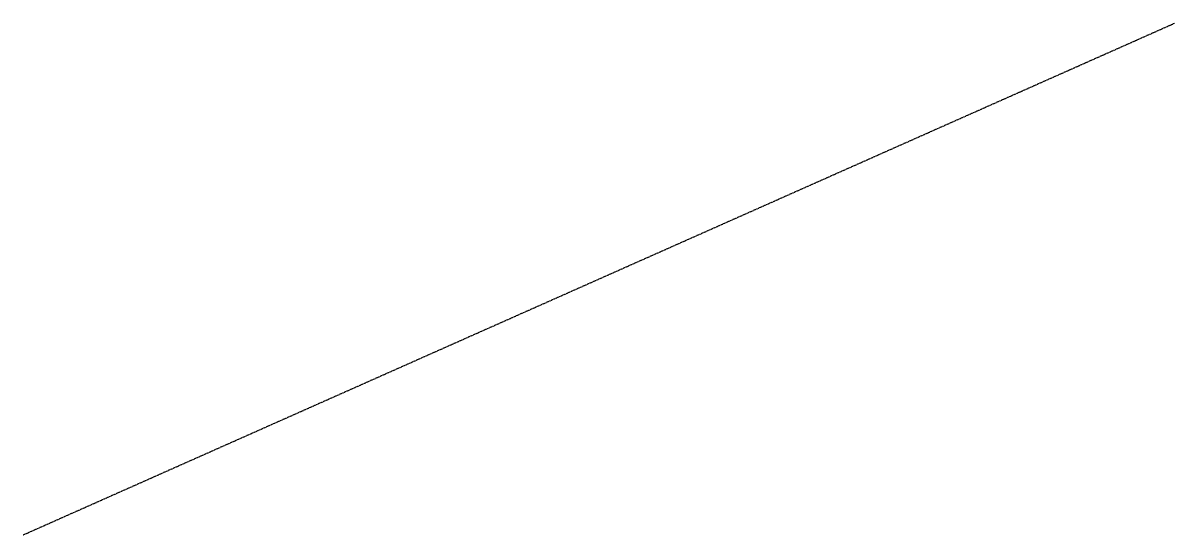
# Model space of a CAD drawing. Extents: x 100 to 1000, y 200 to 600.
import ezdxf

# ---------------------------------------------------------------- set-up
doc = ezdxf.new("R2010")
doc.units = 0
doc.linetypes.add('DASHED', pattern=[0.75, 0.5, -0.25])
doc.layers.get('DEFPOINTS').update_dxf_attribs({"color": 94, "linetype": 'DASHED'})

msp = doc.modelspace()

# ---------------------------------------------------------------- linework, layer by layer
at = {"layer": 'DEFPOINTS'}
msp.add_line((100, 200), (1000, 600), dxfattribs=at)

doc.saveas('drawing.dxf')
